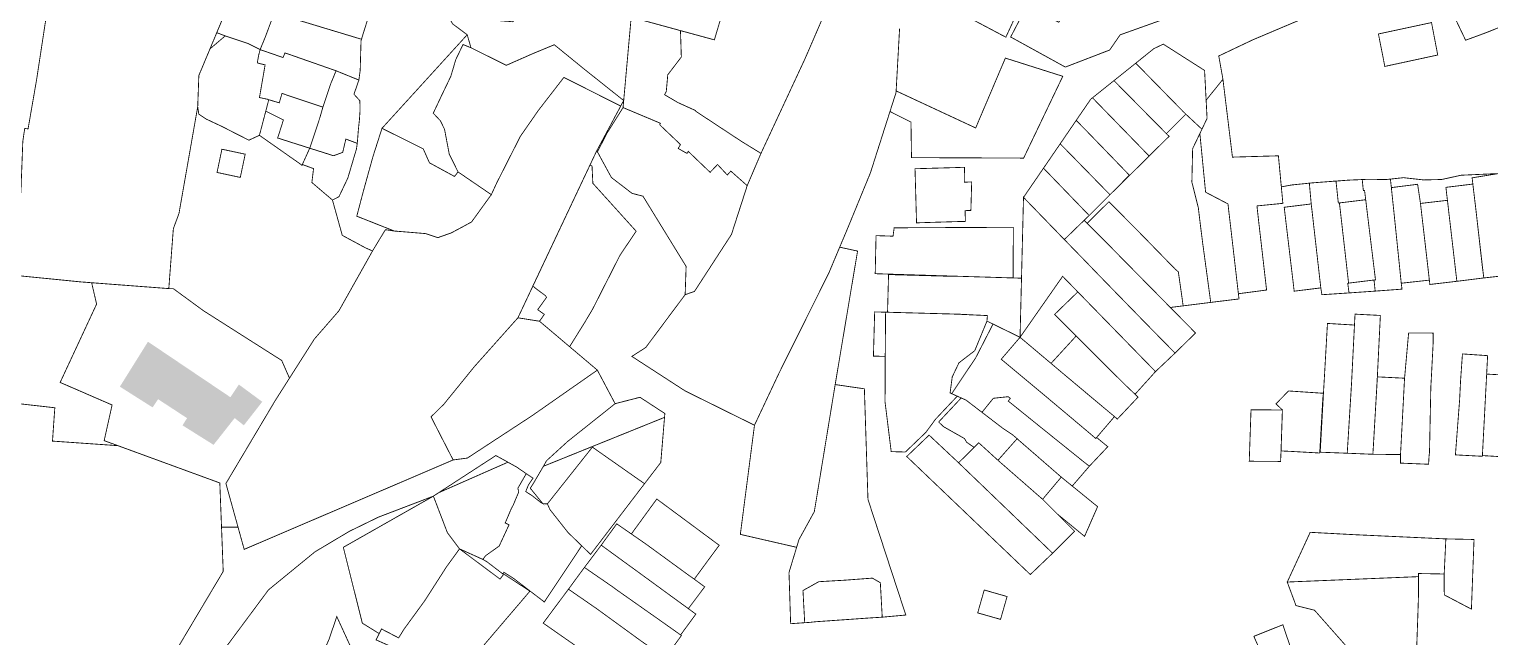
# Model space of a CAD drawing. Header units: millimetres. Extents: x 21689 to 31331, y 37531 to 43751.
# Drawn here: x 28559 to 28906, y 42394.9 to 42539.3 of the extents above; entities that cross this region are included whole.
import ezdxf

# ---------------------------------------------------------------- set-up
doc = ezdxf.new("R2010")
doc.units = ezdxf.units.MM
doc.layers.add('24. ценная дореволюц постройка', color=192, linetype='Continuous', lineweight=13, transparency=0.4)
doc.layers.add('CONTUR', color=150, linetype='Continuous', lineweight=9)

# ---------------------------------------------------------------- blocks, each defined once
blk = doc.blocks.new('участки все')
at = {"layer": 'CONTUR', "const_width": 0.2}
for points in [[(5676.25, 4899.49), (5674.02, 4884.88), (5672, 4873.23), (5671.2, 4873.31), (5670.75, 4870.26), (5670.29, 4858.09), (5669.46, 4854.73), (5667.85, 4838.53), (5667.85, 4838.53), (5684.39, 4836.88), (5705.43, 4835.28), (5706.51, 4849.5), (5707.85, 4853.13), (5712.3, 4878.48), (5712.57, 4885.91), (5720.19, 4904.11)], [(5879.04, 4897.03), (5878.2, 4881.86), (5872.12, 4862.8), (5866.86, 4849.98), (5862.22, 4838.95), (5850.49, 4815.39), (5844.57, 4802.82), (5828.09, 4810.97), (5815.44, 4819.17), (5818.74, 4821.29), (5828.1, 4833.84), (5830.31, 4834.6), (5839.1, 4848.14), (5842.84, 4859.73), (5846.11, 4867.4), (5856.57, 4889.87), (5861.61, 4901.51)], [(5772.93, 4898.11), (5776.32, 4895.58), (5756.08, 4873.36), (5753.93, 4866.63), (5751.63, 4858.34), (5750.09, 4852.48), (5758.98, 4848.96), (5756.89, 4849.27), (5753.97, 4844.46), (5753.84, 4844.22), (5752.21, 4844.93), (5746.64, 4847.93), (5744.31, 4856.32), (5745.85, 4857.1), (5747.96, 4861.54), (5750.01, 4868.44), (5750.21, 4869.78), (5750.45, 4872.87), (5750.72, 4875.42), (5750.87, 4877.68), (5750.82, 4879.92), (5749.42, 4881.45), (5750.59, 4884.82), (5750.9, 4887.14), (5751.1, 4894.17), (5751.97, 4897.01)], [(5990.11, 4905.86), (5962.9, 4894.35), (5954.87, 4890.54), (5955.86, 4885), (5958.12, 4866.51), (5969.04, 4866.82), (5969.73, 4859.45), (5972.23, 4859.9), (5977.03, 4860.39), (5985.62, 4861.04), (5990.33, 4861.25), (5994.62, 4861.18), (5998.76, 4861.63), (6003.55, 4861.09), (6007.85, 4861.2), (6012.43, 4862.21), (6021.2, 4862.6)], [(6024.54, 4898.56), (6018.59, 4896.15), (6013.51, 4894.28), (6011.3, 4898.91)], [(5705.5, 4746.5), (5718.36, 4768.09), (5717.96, 4778.59), (5721.88, 4778.6), (5723.34, 4773.33), (5772.98, 4794.57), (5776.36, 4795.02), (5791.7, 4805.06), (5807.24, 4815.91), (5811.46, 4807.94), (5800.2, 4798.98), (5795.18, 4794.4), (5794.43, 4793.07), (5792.03, 4788.98), (5791.31, 4787.85), (5794.29, 4784.19), (5793.67, 4784.57), (5791.9, 4785.97), (5790.23, 4787.07), (5790.85, 4788.6), (5791.95, 4790.24), (5790.35, 4791.32), (5788.01, 4792.92), (5786, 4794.04), (5785.36, 4794.4), (5783.13, 4795.62), (5769.52, 4786.78), (5768.29, 4785.97), (5755.29, 4781.01), (5748.33, 4777.62), (5740.16, 4772.75), (5729.12, 4763.72), (5715.12, 4744.86)]]:
    blk.add_lwpolyline(points, dxfattribs=at)
for points in [[(5772.32, 4903.2), (5778.19, 4901.01), (5783.26, 4898.98), (5787.14, 4898.67), (5793.36, 4905.17), (5794.82, 4911.13), (5795.35, 4915.86), (5799.23, 4917.2), (5819.54, 4915.31), (5819.71, 4913.85), (5817.95, 4908.24), (5815.28, 4899.76), (5813.5, 4879.95), (5804.03, 4887.49), (5797.01, 4893.21), (5791.83, 4891.06), (5785.61, 4888.32), (5777.22, 4892.49), (5776.32, 4895.58), (5772.93, 4898.11), (5771.28, 4900.64), (5772.32, 4903.2)], [(5905.43, 4895.05), (5918.42, 4887.9), (5928.96, 4891.96), (5931.44, 4895.56), (5945.24, 4900.49), (5951.33, 4907.88), (5953.19, 4912.98), (5948.41, 4914.3), (5941.62, 4912.37), (5928.15, 4916.95), (5915.92, 4912.61), (5922.78, 4907.4), (5916.86, 4898.56), (5909.46, 4902), (5910.17, 4903.53), (5909.92, 4903.65), (5905.43, 4895.05)], [(5931.44, 4895.56), (5945.24, 4900.49), (5951.33, 4907.88), (5953.19, 4912.98), (5948.41, 4914.3), (5941.62, 4912.37), (5928.15, 4916.95), (5914.3, 4912.03), (5905.43, 4895.05), (5918.42, 4887.9), (5928.96, 4891.96), (5931.44, 4895.56)], [(5722.24, 4915.57), (5721.52, 4911.91), (5718.61, 4907.99), (5717.35, 4906.92), (5720.19, 4904.11), (5716.82, 4896.08), (5718.84, 4895.31), (5724.23, 4893.51), (5727.13, 4892.06), (5728.33, 4894.98), (5730.49, 4900.77), (5751.21, 4894.51), (5751.97, 4897.01), (5754.82, 4905.95), (5744.6, 4909.22), (5737.32, 4911.54), (5728.47, 4914.39), (5727.38, 4914.76), (5722.24, 4915.57)], [(5819.71, 4913.85), (5839.24, 4908.45), (5835.04, 4894.37), (5826.99, 4896.56), (5815.28, 4899.76), (5817.95, 4908.24), (5819.71, 4913.85)], [(5900.04, 4913.45), (5908.22, 4909.32), (5906.1, 4904.97), (5908.33, 4903.75), (5904.29, 4895), (5894.9, 4899.97), (5899, 4911.3), (5900.04, 4913.45)], [(5730.49, 4900.77), (5751.21, 4894.51), (5751.1, 4894.17), (5750.9, 4887.14), (5750.59, 4884.82), (5745.17, 4887.02), (5733.04, 4891.27), (5732.56, 4890.17), (5727.13, 4892.05), (5728.33, 4894.98), (5730.49, 4900.77)], [(5813.35, 4878.28), (5815.28, 4899.76), (5826.99, 4896.56), (5827.19, 4890.29), (5823.97, 4886.07), (5823.62, 4882.13), (5823.21, 4881.34), (5826.38, 4879.47), (5830.56, 4877.58), (5830.58, 4877.43), (5838.76, 4872.04), (5841.59, 4870.18), (5846.11, 4867.4), (5842.84, 4859.73), (5838.94, 4863.2), (5838.11, 4862.26), (5835.79, 4864.76), (5834.03, 4862.9), (5828.83, 4867.88), (5828.53, 4867.39), (5826.45, 4868.57), (5826.99, 4869.5), (5822.06, 4874.19), (5822.21, 4874.55), (5821.45, 4874.88), (5813.35, 4878.28)], [(5994.32, 4888.06), (5992.8, 4895.77), (6005.41, 4898.47), (6006.89, 4890.77), (5994.32, 4888.06)], [(5718.84, 4895.31), (5724.23, 4893.51), (5727.13, 4892.06), (5726.78, 4890.74), (5726.46, 4888.89), (5728.31, 4888.42), (5726.97, 4880.66), (5728.84, 4880.27), (5729.18, 4880.14), (5728.47, 4877.43), (5726.96, 4871.69), (5724.45, 4870.53), (5718.06, 4873.79), (5714.27, 4875.57), (5712.56, 4876.71), (5712.3, 4878.48), (5712.57, 4885.91), (5715.21, 4892.22), (5718.84, 4895.31)], [(5773.61, 4889.68), (5775.33, 4893.26), (5777.22, 4892.49), (5785.61, 4888.32), (5791.83, 4891.06), (5797.01, 4893.21), (5804.03, 4887.49), (5813.5, 4879.95), (5812.79, 4878.64), (5799.29, 4885.45), (5793.19, 4877.56), (5788.94, 4871.43), (5783.33, 4860.37), (5782.05, 4857.6), (5774.15, 4862.99), (5772.06, 4867.21), (5770.94, 4873.11), (5769.97, 4875.12), (5768.26, 4876.95), (5770.1, 4880.85), (5772.43, 4885.71), (5773.61, 4889.68)], [(5941.7, 4893.35), (5951.5, 4887.1), (5952.09, 4875.7), (5950.87, 4873.14), (5947.04, 4876.72), (5946.44, 4877.3), (5935.15, 4888.83), (5939.49, 4892.31), (5940.45, 4892.76), (5941.7, 4893.35)], [(5742.04, 4878.39), (5743.81, 4883.73), (5745.17, 4887.02), (5733.04, 4891.27), (5732.56, 4890.17), (5727.13, 4892.05), (5726.78, 4890.74), (5726.46, 4888.89), (5728.31, 4888.41), (5726.97, 4880.66), (5728.84, 4880.27), (5729.18, 4880.14), (5731.68, 4879.41), (5732.32, 4881.64), (5742.04, 4878.39)], [(5878.22, 4882.24), (5878.2, 4881.86), (5876.76, 4877.34), (5881.75, 4874.83), (5881.87, 4866.39), (5908.51, 4866.28), (5917.81, 4885.71), (5904.17, 4890.04), (5897.12, 4873.44), (5878.22, 4882.24)], [(5753.97, 4844.46), (5756.89, 4849.27), (5758.98, 4848.96), (5766.48, 4848.34), (5769.34, 4847.38), (5772.54, 4848.51), (5775.19, 4849.93), (5777.36, 4851.11), (5782.05, 4857.6), (5783.33, 4860.37), (5788.94, 4871.43), (5793.19, 4877.56), (5799.29, 4885.45), (5812.79, 4878.64), (5806.97, 4867.76), (5788.37, 4828.34), (5777.99, 4816.7), (5770.75, 4807.78), (5767.73, 4804.81), (5772.98, 4794.57), (5723.34, 4773.33), (5719, 4788.98), (5730.69, 4808.64), (5740.01, 4823.29), (5745.84, 4830), (5753.97, 4844.46)], [(5738.91, 4868.63), (5741.32, 4875.87), (5742.04, 4878.39), (5743.81, 4883.73), (5745.17, 4887.02), (5750.59, 4884.82), (5749.42, 4881.45), (5750.82, 4879.92), (5750.87, 4877.68), (5750.72, 4875.42), (5750.45, 4872.87), (5750.21, 4869.78), (5747.49, 4870.8), (5746.75, 4867.64), (5744.58, 4866.84), (5738.91, 4868.63)], [(5935.15, 4888.83), (5946.44, 4877.3), (5947.04, 4876.72), (5942.41, 4872.09), (5929.97, 4884.68), (5935.15, 4888.83)], [(5929.97, 4884.68), (5942.41, 4872.09), (5943.07, 4871.45), (5938.32, 4866.78), (5924.87, 4880.6), (5929.97, 4884.68)], [(5951.87, 4880.05), (5955.86, 4885), (5958.12, 4866.51), (5969.04, 4866.82), (5970.1, 4855.53), (5963.95, 4854.92), (5963.99, 4854.46), (5964.47, 4850.19), (5966.17, 4835.45), (5966.24, 4834.94), (5959.53, 4834.06), (5957.76, 4849.36), (5957.26, 4853.6), (5957.06, 4855.39), (5951.74, 4858.18), (5950.38, 4872.11), (5952.09, 4875.7), (5951.87, 4880.05)], [(5729.18, 4880.14), (5731.68, 4879.41), (5732.32, 4881.64), (5742.04, 4878.39), (5741.32, 4875.87), (5738.91, 4868.63), (5731.29, 4871.05), (5732.66, 4875.34), (5730.55, 4876.39), (5728.47, 4877.43), (5729.18, 4880.14)], [(5921, 4875.24), (5924.45, 4880.27), (5924.87, 4880.6), (5938.32, 4866.78), (5933.69, 4862.16), (5933.63, 4862.22), (5923.64, 4872.55), (5921, 4875.24)], [(5728.47, 4877.43), (5730.55, 4876.39), (5732.66, 4875.34), (5731.29, 4871.05), (5738.91, 4868.63), (5737.08, 4864.59), (5726.96, 4871.69), (5728.47, 4877.43)], [(5813.35, 4878.28), (5821.45, 4874.88), (5822.21, 4874.55), (5822.06, 4874.19), (5826.99, 4869.5), (5826.45, 4868.57), (5828.53, 4867.39), (5828.83, 4867.88), (5834.03, 4862.9), (5835.79, 4864.76), (5838.11, 4862.26), (5838.94, 4863.2), (5842.84, 4859.73), (5839.1, 4848.14), (5830.31, 4834.6), (5828.1, 4833.84), (5828.33, 4840.55), (5818.08, 4857.23), (5815.47, 4857.91), (5810.58, 4861.67), (5807.26, 4867.76), (5809.5, 4872.15), (5813.35, 4878.28)], [(5917.2, 4869.68), (5921, 4875.24), (5923.64, 4872.55), (5933.63, 4862.22), (5929.02, 4857.58), (5917.2, 4869.68)], [(5933.69, 4862.16), (5938.32, 4866.78), (5943.07, 4871.45), (5942.41, 4872.09), (5947.04, 4876.72), (5950.87, 4873.14), (5948.66, 4868.52), (5948.48, 4860.58), (5950.01, 4854.5), (5950.51, 4850.33), (5951.05, 4846.07), (5951.9, 4839.82), (5952.96, 4832), (5946.41, 4831.18), (5945.27, 4839.25), (5944.43, 4839.99), (5935.64, 4849), (5928.77, 4855.91), (5923.6, 4850.8), (5930.4, 4843.96), (5930.56, 4843.78), (5932.67, 4841.64), (5941.98, 4832.2), (5943.36, 4830.8), (5949.35, 4824.73), (5944.48, 4819.96), (5937.1, 4827.47), (5925.75, 4839.12), (5922.66, 4842.33), (5921.03, 4844), (5918.18, 4846.93), (5924.08, 4852.65), (5929.02, 4857.58), (5933.69, 4862.16)], [(5929.02, 4857.58), (5933.69, 4862.16), (5938.32, 4866.78), (5943.07, 4871.45), (5942.41, 4872.09), (5947.04, 4876.72), (5950.87, 4873.14), (5948.66, 4868.52), (5948.48, 4860.58), (5950.01, 4854.5), (5950.51, 4850.33), (5951.05, 4846.07), (5951.9, 4839.82), (5952.96, 4832), (5946.41, 4831.18), (5945.27, 4839.25), (5944.43, 4839.99), (5935.64, 4849), (5928.77, 4855.91), (5923.6, 4850.8), (5922.9, 4851.51), (5924.08, 4852.65), (5929.02, 4857.58)], [(5756.08, 4873.36), (5765.88, 4868.47), (5767.35, 4865.16), (5773.31, 4861.92), (5774.15, 4862.99), (5782.05, 4857.6), (5777.36, 4851.11), (5775.19, 4849.93), (5772.54, 4848.51), (5769.34, 4847.38), (5766.48, 4848.34), (5758.98, 4848.96), (5750.09, 4852.48), (5751.63, 4858.34), (5753.93, 4866.63), (5756.08, 4873.36)], [(5959.53, 4834.06), (5957.76, 4849.36), (5957.26, 4853.6), (5957.06, 4855.39), (5951.74, 4858.18), (5950.38, 4872.11), (5948.66, 4868.52), (5948.48, 4860.58), (5950.01, 4854.5), (5950.51, 4850.33), (5951.05, 4846.07), (5952.96, 4832), (5959.68, 4832.82), (5959.53, 4834.06)], [(5722.42, 4861.69), (5716.89, 4862.87), (5718.05, 4868.39), (5723.58, 4867.21), (5722.42, 4861.69)], [(5750.21, 4869.78), (5747.49, 4870.8), (5746.75, 4867.64), (5744.58, 4866.84), (5738.91, 4868.63), (5737.08, 4864.59), (5737.34, 4864.69), (5739.82, 4863.78), (5739.42, 4860.48), (5744.31, 4856.32), (5745.85, 4857.1), (5747.96, 4861.54), (5750.01, 4868.44), (5750.21, 4869.78)], [(5917.2, 4869.68), (5929.02, 4857.58), (5924.08, 4852.65), (5913.23, 4863.88), (5917.2, 4869.68)], [(5800.65, 4821.48), (5793.49, 4827.53), (5794.65, 4829.14), (5793.08, 4830.27), (5795.16, 4833.18), (5794.96, 4833.56), (5792.47, 4835.42), (5791.93, 4835.91), (5805.48, 4864.61), (5805.98, 4864.4), (5806.17, 4860.3), (5816.46, 4848.91), (5812.62, 4843.2), (5806.14, 4830.44), (5804.18, 4827.14), (5800.65, 4821.48)], [(5894.45, 4864.1), (5894.43, 4860.55), (5896.17, 4860.62), (5895.98, 4853.85), (5894.6, 4853.8), (5894.68, 4851.24), (5892.49, 4851.19), (5883.07, 4850.9), (5882.71, 4863.75), (5892.11, 4864.02), (5894.45, 4864.1)], [(5913.23, 4863.88), (5924.08, 4852.65), (5918.18, 4846.93), (5908.48, 4856.95), (5913.23, 4863.88)], [(5983.66, 4854.55), (5983.88, 4852.61), (5985.43, 4839.02), (5985.71, 4836.58), (5985.51, 4836.54), (5985.82, 4834.25), (5992.03, 4834.68), (5991.75, 4837.32), (5992.1, 4837.36), (5991.8, 4839.81), (5990.14, 4853.36), (5989.78, 4856.39), (5989.5, 4858.61), (5989.21, 4858.59), (5988.95, 4861.18), (5985.62, 4861.04), (5982.72, 4860.81), (5983.27, 4855.62), (5983.52, 4855.63), (5983.66, 4854.55)], [(5983.66, 4854.55), (5983.88, 4852.61), (5985.43, 4839.02), (5985.71, 4836.58), (5985.51, 4836.54), (5985.82, 4834.25), (5992.03, 4834.68), (5991.75, 4837.32), (5992.1, 4837.36), (5991.8, 4839.81), (5990.14, 4853.36), (5989.78, 4856.39), (5989.5, 4858.61), (5989.21, 4858.59), (5988.95, 4861.18), (5985.62, 4861.04), (5982.72, 4860.81), (5983.27, 4855.62), (5983.52, 4855.63), (5983.66, 4854.55)], [(5998.05, 4838.19), (5997.98, 4838.91), (5996.63, 4852.01), (5995.87, 4859.27), (5995.65, 4861.3), (5994.62, 4861.18), (5990.33, 4861.25), (5988.95, 4861.18), (5989.21, 4858.59), (5989.5, 4858.61), (5989.78, 4856.39), (5990.14, 4853.36), (5991.8, 4839.81), (5992.1, 4837.36), (5991.75, 4837.32), (5992.03, 4834.68), (5998.4, 4835.15), (5998.22, 4836.55), (5998.05, 4838.19)], [(6024.17, 4838.51), (6024.06, 4839.64), (6023.76, 4841.64), (6022.54, 4853.25), (6022.31, 4855.22), (6021.44, 4862.63), (6015.06, 4861.59), (6015.23, 4860.11), (6015.91, 4854.45), (6017.44, 4840.87), (6017.83, 4837.81), (6024.17, 4838.51)], [(5978.93, 4837.04), (5979.11, 4835.45), (5979.37, 4833.82), (5985.82, 4834.25), (5985.51, 4836.54), (5985.71, 4836.58), (5985.43, 4839.02), (5983.88, 4852.61), (5983.66, 4854.55), (5983.52, 4855.63), (5983.27, 4855.62), (5982.72, 4860.83), (5977.03, 4860.39), (5976.39, 4860.32), (5976.83, 4855.39), (5977.03, 4853.78), (5977.25, 4851.75), (5978.93, 4837.04)], [(6002.79, 4855.51), (6003.09, 4852.92), (6004.71, 4839), (6004.9, 4837.29), (5998.22, 4836.55), (5998.05, 4838.19), (5997.98, 4838.91), (5996.63, 4852.01), (5995.87, 4859.27), (6002.11, 4860.06), (6002.79, 4855.51)], [(6011.43, 4837.01), (6011.06, 4840.21), (6009.49, 4853.67), (6008.83, 4859.33), (6015.23, 4860.11), (6015.9, 4854.48), (6017.46, 4840.95), (6017.83, 4837.81), (6011.43, 4837.01)], [(5908.48, 4856.95), (5921.03, 4844), (5922.66, 4842.33), (5925.75, 4839.12), (5937.1, 4827.47), (5944.48, 4819.96), (5939.84, 4815.56), (5921.38, 4834.49), (5917.78, 4838.19), (5907.66, 4823.71), (5908.48, 4856.95)], [(5928.77, 4855.91), (5935.64, 4849), (5944.43, 4839.99), (5945.27, 4839.25), (5946.41, 4831.18), (5943.36, 4830.8), (5941.98, 4832.2), (5932.67, 4841.64), (5930.56, 4843.78), (5930.4, 4843.96), (5923.6, 4850.8), (5928.77, 4855.91)], [(5978.93, 4837.04), (5979.11, 4835.45), (5972.78, 4834.66), (5972.6, 4836.25), (5970.84, 4850.98), (5970.42, 4854.6), (5976.83, 4855.39), (5977.25, 4851.75), (5978.93, 4837.04)], [(5983.66, 4854.55), (5983.88, 4852.61), (5985.43, 4839.02), (5985.71, 4836.58), (5992.1, 4837.36), (5991.8, 4839.81), (5990.14, 4853.36), (5989.78, 4856.39), (5983.52, 4855.63), (5983.66, 4854.55)], [(6011.43, 4837.01), (6011.06, 4840.21), (6009.49, 4853.67), (6009.2, 4856.25), (6002.79, 4855.51), (6003.09, 4852.92), (6005.02, 4836.26), (6011.43, 4837.01)], [(5918.18, 4846.93), (5922.9, 4851.51), (5923.6, 4850.8), (5930.4, 4843.96), (5930.56, 4843.78), (5932.67, 4841.64), (5941.98, 4832.2), (5943.36, 4830.8), (5949.35, 4824.73), (5944.48, 4819.96), (5937.1, 4827.47), (5925.75, 4839.12), (5922.66, 4842.33), (5921.03, 4844), (5918.18, 4846.93)], [(5873.25, 4838.82), (5891.88, 4838.24), (5906.02, 4837.81), (5906.06, 4849.84), (5877.75, 4849.72), (5877.49, 4847.73), (5873.45, 4847.86), (5873.25, 4838.82)], [(5863.74, 4812.48), (5858.79, 4782.3), (5855.13, 4775.64), (5854.58, 4773.82), (5841.21, 4776.89), (5844.57, 4802.82), (5850.49, 4815.39), (5862.22, 4838.95), (5864.81, 4845.12), (5869.06, 4844.19), (5863.74, 4812.48)], [(5653.01, 4839.67), (5667.85, 4838.53), (5684.39, 4836.88), (5687.1, 4836.67), (5688.28, 4831.6), (5679.62, 4812.99), (5691.96, 4807.63), (5690.08, 4799.16), (5717.55, 4789.11), (5718.36, 4768.09), (5705.5, 4746.5), (5690.59, 4726.21), (5641.21, 4745.14), (5660.27, 4793.76), (5641.03, 4809.82), (5646.44, 4830.21), (5649.61, 4830.22), (5651.22, 4838.55), (5653.01, 4839.67)], [(5651.22, 4838.55), (5653.01, 4839.67), (5667.85, 4838.53), (5684.39, 4836.88), (5687.1, 4836.67), (5688.28, 4831.6), (5679.62, 4812.99), (5691.96, 4807.63), (5690.08, 4799.16), (5693.36, 4797.96), (5691.42, 4798.1), (5678.39, 4799.01), (5677.8, 4799.04), (5678.24, 4805.37), (5678.36, 4806.97), (5672.44, 4807.64), (5663.77, 4808.62), (5653.15, 4799.7), (5641.03, 4809.82), (5646.44, 4830.21), (5649.61, 4830.22), (5651.22, 4838.55)], [(5876.18, 4829.67), (5889.58, 4829.29), (5892.15, 4829.22), (5899.9, 4828.87), (5899.8, 4827.56), (5907.66, 4823.71), (5908.01, 4837.75), (5891.88, 4838.24), (5889.83, 4838.24), (5876.42, 4838.61), (5876.18, 4829.67)], [(5907.66, 4823.71), (5917.78, 4838.19), (5921.38, 4834.49), (5915.86, 4829.14), (5920.99, 4824.02), (5915.02, 4817.51), (5907.66, 4823.71)], [(5687.1, 4836.67), (5705.43, 4835.28), (5706.52, 4835.25), (5713.67, 4830.02), (5721.73, 4824.89), (5732.25, 4818.21), (5734.1, 4814), (5730.69, 4808.64), (5719, 4788.98), (5721.88, 4778.6), (5717.96, 4778.59), (5717.55, 4789.11), (5690.08, 4799.16), (5691.96, 4807.63), (5679.62, 4812.99), (5688.28, 4831.6), (5687.1, 4836.67)], [(5934.98, 4810.18), (5932.76, 4812.29), (5915.86, 4829.14), (5921.38, 4834.49), (5939.84, 4815.56), (5934.98, 4810.18)], [(5788.37, 4828.34), (5793.49, 4827.53), (5807.24, 4815.91), (5791.7, 4805.06), (5776.36, 4795.02), (5772.98, 4794.57), (5767.73, 4804.81), (5770.75, 4807.78), (5777.99, 4816.7), (5788.37, 4828.34)], [(5872.83, 4819.24), (5875.63, 4819.17), (5875.72, 4829.67), (5873.12, 4829.74), (5872.83, 4819.24)], [(5875.72, 4829.67), (5893.26, 4829.2), (5896.03, 4829.05), (5899.9, 4828.87), (5899.8, 4827.56), (5896.9, 4820.53), (5893.14, 4817.64), (5891.55, 4814.3), (5891.04, 4810.49), (5892.74, 4809.72), (5887.59, 4804.26), (5885.29, 4801.13), (5880.42, 4796.46), (5877.05, 4796.55), (5875.59, 4808.33), (5875.62, 4818.27), (5875.63, 4819.17), (5875.72, 4829.67)], [(5901.24, 4826.85), (5907.66, 4823.71), (5903.19, 4818.49), (5913.47, 4809.93), (5923.35, 4801.63), (5925.65, 4799.67), (5925.85, 4799.91), (5928.5, 4797.72), (5924.13, 4793.09), (5923.02, 4793.94), (5920.82, 4795.71), (5912.38, 4802.5), (5908.23, 4805.85), (5904.86, 4808.56), (5904.99, 4808.73), (5905.35, 4809.19), (5904.84, 4809.6), (5901.3, 4809.22), (5898.62, 4805.88), (5894.84, 4808.78), (5893.68, 4809.3), (5891.42, 4810.32), (5897.09, 4818.78), (5901.24, 4826.85)], [(5985.39, 4796.17), (5985.45, 4797.17), (5986.42, 4812.97), (5987.11, 4826.62), (5980.69, 4827), (5979.87, 4812.59), (5979.83, 4811.95), (5978.97, 4796.41), (5985.39, 4796.17)], [(5987.24, 4829.21), (5993.26, 4828.9), (5992.46, 4812.63), (5991.54, 4796.92), (5991.48, 4795.92), (5985.39, 4796.17), (5985.45, 4797.17), (5986.34, 4811.48), (5986.42, 4812.97), (5987.24, 4829.21)], [(5925.65, 4799.67), (5923.35, 4801.63), (5913.47, 4809.93), (5903.19, 4818.49), (5907.66, 4823.71), (5917.87, 4815.11), (5927.77, 4806.82), (5930.1, 4804.88), (5925.65, 4799.67)], [(5917.87, 4815.11), (5915.02, 4817.51), (5920.99, 4824.02), (5930.52, 4814.51), (5932.76, 4812.29), (5934.98, 4810.18), (5935.69, 4809.5), (5930.77, 4804.28), (5930.1, 4804.88), (5927.77, 4806.82), (5925.37, 4808.82), (5917.87, 4815.11)], [(5999.01, 4813.99), (5998.91, 4812.27), (5998.91, 4812.14), (5998.09, 4796.63), (5998.04, 4795.85), (5998.05, 4793.82), (6004.72, 4793.55), (6004.82, 4795.46), (6004.93, 4796.29), (6005.25, 4811.91), (6005.36, 4813.86), (6005.82, 4822.75), (6005.79, 4824.71), (5999.97, 4824.74), (5999.01, 4813.99)], [(6017.5, 4795.61), (6018.17, 4808.4), (6018.42, 4813.22), (6018.51, 4814.97), (6018.74, 4819.35), (6012.76, 4819.76), (6012.32, 4813.5), (6012.08, 4808.7), (6011.1, 4795.94), (6011.1, 4795.78), (6017.49, 4795.44), (6017.5, 4795.61)], [(5991.54, 4796.92), (5991.48, 4795.92), (5998.04, 4795.85), (5998.09, 4796.63), (5998.91, 4812.14), (5998.91, 4812.27), (5999.01, 4813.99), (5992.53, 4814.31), (5992.46, 4812.63), (5992.44, 4812.49), (5991.56, 4797.06), (5991.54, 4796.92)], [(6025.19, 4814.61), (6025.09, 4812.85), (6025.02, 4811.67), (6024.83, 4808.02), (6024.57, 4808.05), (6023.89, 4795.23), (6017.5, 4795.61), (6018.17, 4808.4), (6018.42, 4813.22), (6018.51, 4814.97), (6025.19, 4814.61)], [(5794.43, 4793.07), (5795.18, 4794.4), (5800.2, 4798.98), (5811.46, 4807.94), (5817.37, 4809.46), (5823.28, 4805.6), (5823.2, 4804.69), (5794.43, 4793.07)], [(5856.5, 4755.91), (5853.16, 4755.67), (5852.77, 4767.84), (5855.13, 4775.64), (5858.79, 4782.3), (5863.74, 4812.48), (5870.68, 4811.47), (5871.53, 4785.2), (5880.52, 4757.73), (5874.92, 4757.22), (5874.47, 4765.41), (5872.58, 4766.5), (5866.02, 4766.01), (5859.84, 4765.65), (5856.09, 4763.55), (5856.5, 4755.91)], [(5893.68, 4809.3), (5894.84, 4808.78), (5903.43, 4802.2), (5905.93, 4800.52), (5906.97, 4799.63), (5902.41, 4794.49), (5897.85, 4798.65), (5896.75, 4797.56), (5894.96, 4798.78), (5894.47, 4799.65), (5889.51, 4802.46), (5888.32, 4803.58), (5893.68, 4809.3)], [(5898.62, 4805.88), (5901.3, 4809.22), (5904.84, 4809.6), (5905.35, 4809.19), (5904.99, 4808.73), (5904.86, 4808.56), (5908.23, 4805.85), (5912.38, 4802.5), (5920.82, 4795.71), (5923.02, 4793.94), (5924.13, 4793.09), (5920.06, 4788.37), (5917.45, 4790.5), (5908.67, 4798.12), (5907.27, 4799.34), (5906.97, 4799.63), (5905.93, 4800.52), (5903.43, 4802.2), (5898.62, 4805.88)], [(5969.67, 4796.71), (5969.99, 4806.45), (5968.46, 4807.89), (5971.43, 4810.96), (5979.73, 4810.41), (5979.59, 4809.29), (5978.85, 4796.22), (5971.76, 4796.62), (5969.67, 4796.71)], [(5653.15, 4799.7), (5663.77, 4808.62), (5672.44, 4807.64), (5678.36, 4806.97), (5678.24, 4805.37), (5677.8, 4799.04), (5678.39, 4799.01), (5691.42, 4798.1), (5693.36, 4797.96), (5717.55, 4789.11), (5718.36, 4768.09), (5705.5, 4746.5), (5690.59, 4726.21), (5641.21, 4745.14), (5660.27, 4793.76), (5653.15, 4799.7)], [(5962.11, 4794.27), (5962.53, 4806.47), (5969.98, 4806.45), (5969.66, 4796.71), (5969.56, 4794.22), (5962.11, 4794.27)], [(5794.29, 4784.19), (5795.37, 4784.14), (5806.06, 4797.62), (5818.45, 4788.93), (5822.31, 4793.97), (5823.2, 4804.69), (5794.43, 4793.07), (5792.03, 4788.98), (5791.31, 4787.85), (5794.29, 4784.19)], [(5880.74, 4795.39), (5886.05, 4800.47), (5893.06, 4793.9), (5915.4, 4772.42), (5910.1, 4767.35), (5880.74, 4795.39)], [(5917.45, 4790.5), (5907.27, 4799.34), (5906.97, 4799.63), (5902.41, 4794.49), (5913.02, 4785.23), (5917.45, 4790.5)], [(5786, 4794.04), (5769.52, 4786.78), (5783.13, 4795.62), (5785.36, 4794.4), (5786, 4794.04)], [(5795.37, 4784.14), (5795.99, 4782.77), (5800.28, 4777.33), (5805.63, 4772.14), (5818.45, 4788.93), (5806.06, 4797.62), (5795.37, 4784.14)], [(5893.06, 4793.9), (5915.4, 4772.42), (5920.62, 4777.64), (5913.02, 4785.23), (5902.41, 4794.49), (5897.85, 4798.65), (5893.06, 4793.9)], [(5783.92, 4774.12), (5780.67, 4771.81), (5780.05, 4770.94), (5774.5, 4773.45), (5771.62, 4777.28), (5768.29, 4785.97), (5769.52, 4786.78), (5786, 4794.04), (5788.01, 4792.92), (5790.35, 4791.32), (5788.37, 4787.87), (5788.56, 4786.95), (5787.21, 4783.75), (5786.83, 4783.08), (5785.35, 4779.6), (5786.26, 4779.17), (5783.92, 4774.12)], [(5788.56, 4786.95), (5788.37, 4787.87), (5790.35, 4791.32), (5791.95, 4790.24), (5790.85, 4788.6), (5790.23, 4787.07), (5791.9, 4785.97), (5793.67, 4784.57), (5794.29, 4784.19), (5795.37, 4784.14), (5795.99, 4782.77), (5800.28, 4777.33), (5803.52, 4774.18), (5794.64, 4760.82), (5794.34, 4761.07), (5787.37, 4766.41), (5785.05, 4767.88), (5784.77, 4767.51), (5780.91, 4770.46), (5780.05, 4770.94), (5780.67, 4771.81), (5783.92, 4774.12), (5786.26, 4779.17), (5785.35, 4779.6), (5786.83, 4783.08), (5787.21, 4783.75), (5788.56, 4786.95)], [(5917.45, 4790.5), (5926.08, 4783.48), (5922.99, 4776.42), (5916.51, 4781.74), (5913.02, 4785.23), (5917.45, 4790.5)], [(5746.89, 4773.82), (5751.41, 4755.8), (5755.42, 4753.32), (5755.97, 4754.42), (5760.03, 4752.3), (5761.31, 4754.37), (5766.25, 4761.15), (5771.4, 4769.18), (5774.5, 4773.45), (5771.62, 4777.28), (5768.29, 4785.97), (5746.89, 4773.82)], [(5821.36, 4785.29), (5826.61, 4781.4), (5836.19, 4774.3), (5833.76, 4771.02), (5830.27, 4766.25), (5828.77, 4767.31), (5819.31, 4774.21), (5818.5, 4774.79), (5815.32, 4776.99), (5821.36, 4785.29)], [(5830.27, 4766.25), (5828.77, 4767.31), (5819.31, 4774.21), (5818.5, 4774.79), (5815.32, 4776.99), (5811.85, 4779.4), (5808.16, 4774.33), (5814.71, 4769.56), (5815.52, 4768.98), (5824.97, 4762.08), (5828.86, 4759.25), (5832.74, 4764.43), (5830.27, 4766.25)], [(5976.59, 4777.38), (5986.86, 4776.83), (6008.82, 4775.82), (6008.42, 4767.48), (6002.31, 4767.59), (6002.3, 4766.85), (5971.14, 4765.57), (5976.59, 4777.38)], [(6008.82, 4775.82), (6015.51, 4775.68), (6014.89, 4759.13), (6008.44, 4762.52), (6008.42, 4767.48), (6008.82, 4775.82)], [(5758.72, 4748.36), (5757.06, 4749.22), (5757.81, 4750.44), (5754.67, 4751.83), (5755.97, 4754.42), (5760.03, 4752.3), (5761.31, 4754.37), (5766.25, 4761.15), (5771.4, 4769.18), (5774.5, 4773.45), (5784.12, 4766.27), (5785.02, 4767.46), (5791.22, 4763.4), (5790.13, 4762.12), (5777.09, 4746.84), (5766.61, 4746.57), (5765.71, 4745.67), (5759.93, 4749.63), (5759.16, 4748.16), (5758.72, 4748.36)], [(5804.17, 4769.04), (5810.92, 4764.39), (5811.72, 4763.79), (5821.3, 4757.05), (5825.22, 4754.28), (5827.02, 4753), (5830.64, 4757.95), (5828.86, 4759.25), (5824.97, 4762.08), (5815.52, 4768.98), (5814.71, 4769.56), (5808.16, 4774.33), (5804.17, 4769.04)], [(5804.17, 4769.04), (5810.92, 4764.39), (5811.72, 4763.79), (5821.3, 4757.05), (5825.22, 4754.28), (5827.02, 4753), (5827.22, 4752.87), (5823.35, 4747.55), (5821.34, 4748.96), (5817.42, 4751.72), (5807.95, 4758.61), (5807.14, 4759.2), (5800.38, 4763.87), (5804.17, 4769.04)], [(5874.92, 4757.22), (5874.47, 4765.41), (5872.58, 4766.5), (5866.02, 4766.01), (5859.84, 4765.65), (5856.09, 4763.55), (5856.5, 4755.91), (5857.55, 4755.97), (5858.99, 4756.13), (5872.14, 4757.05), (5873.27, 4757.12), (5874.92, 4757.22)], [(5971.14, 4765.57), (6002.3, 4766.85), (6002.33, 4762.83), (6002.17, 4757.83), (6001.53, 4739.91), (5994.01, 4740.11), (5992.11, 4742.45), (5990.15, 4744.69), (5987.14, 4748.09), (5977.61, 4758.88), (5973.21, 4759.98), (5971.14, 4765.57)], [(5821.34, 4748.96), (5817.42, 4751.72), (5807.95, 4758.61), (5807.14, 4759.2), (5800.38, 4763.87), (5794.38, 4755.81), (5803.96, 4749.12), (5811.53, 4743.62), (5815.63, 4741.48), (5816.32, 4742.11), (5821.34, 4748.96)], [(5903.03, 4756.7), (5897.6, 4758.24), (5899.15, 4763.68), (5904.58, 4762.12), (5903.03, 4756.7)], [(5737.83, 4742.74), (5740.94, 4746.17), (5743.46, 4751.86), (5745.34, 4757.36), (5749.05, 4749.27), (5749.88, 4744.17), (5750.7, 4739.07), (5750.29, 4735.89), (5750.19, 4733.57), (5749.68, 4730.59), (5750.97, 4721.08), (5747.8, 4711.19), (5745, 4710), (5732.01, 4715.82), (5730.65, 4720.17), (5732.83, 4727.56), (5737.83, 4742.74)], [(5978.13, 4731.73), (5977.54, 4733.44), (5973.37, 4745.76), (5970.09, 4755.42), (5963.21, 4752.68), (5963.44, 4752.13), (5967.12, 4743.89), (5971.46, 4731.45), (5971.5, 4731.34), (5972.05, 4729.81), (5978.13, 4731.73)]]:
    blk.add_lwpolyline(points, close=True, dxfattribs=at)

msp = doc.modelspace()

# ---------------------------------------------------------------- hatches: boundary and pattern name
at = {"layer": '24. ценная дореволюц постройка'}
h = msp.add_hatch(color=192, dxfattribs=at)
h.dxf.hatch_style = 1
h.paths.add_polyline_path([(28580.56, 42454.34), (28588.34, 42449.41), (28589.63, 42451.37), (28596.52, 42446.86), (28595.44, 42445.15), (28602.82, 42440.52), (28607.82, 42446.88), (28610.01, 42445.16), (28614.38, 42450.75), (28608.82, 42454.85), (28606.82, 42451.83), (28587.23, 42465.02)])

# ---------------------------------------------------------------- block references
at = {"layer": 'CONTUR'}
msp.add_blockref('участки все', (22886.75, 37642.36), dxfattribs=at)

doc.saveas('drawing.dxf')
